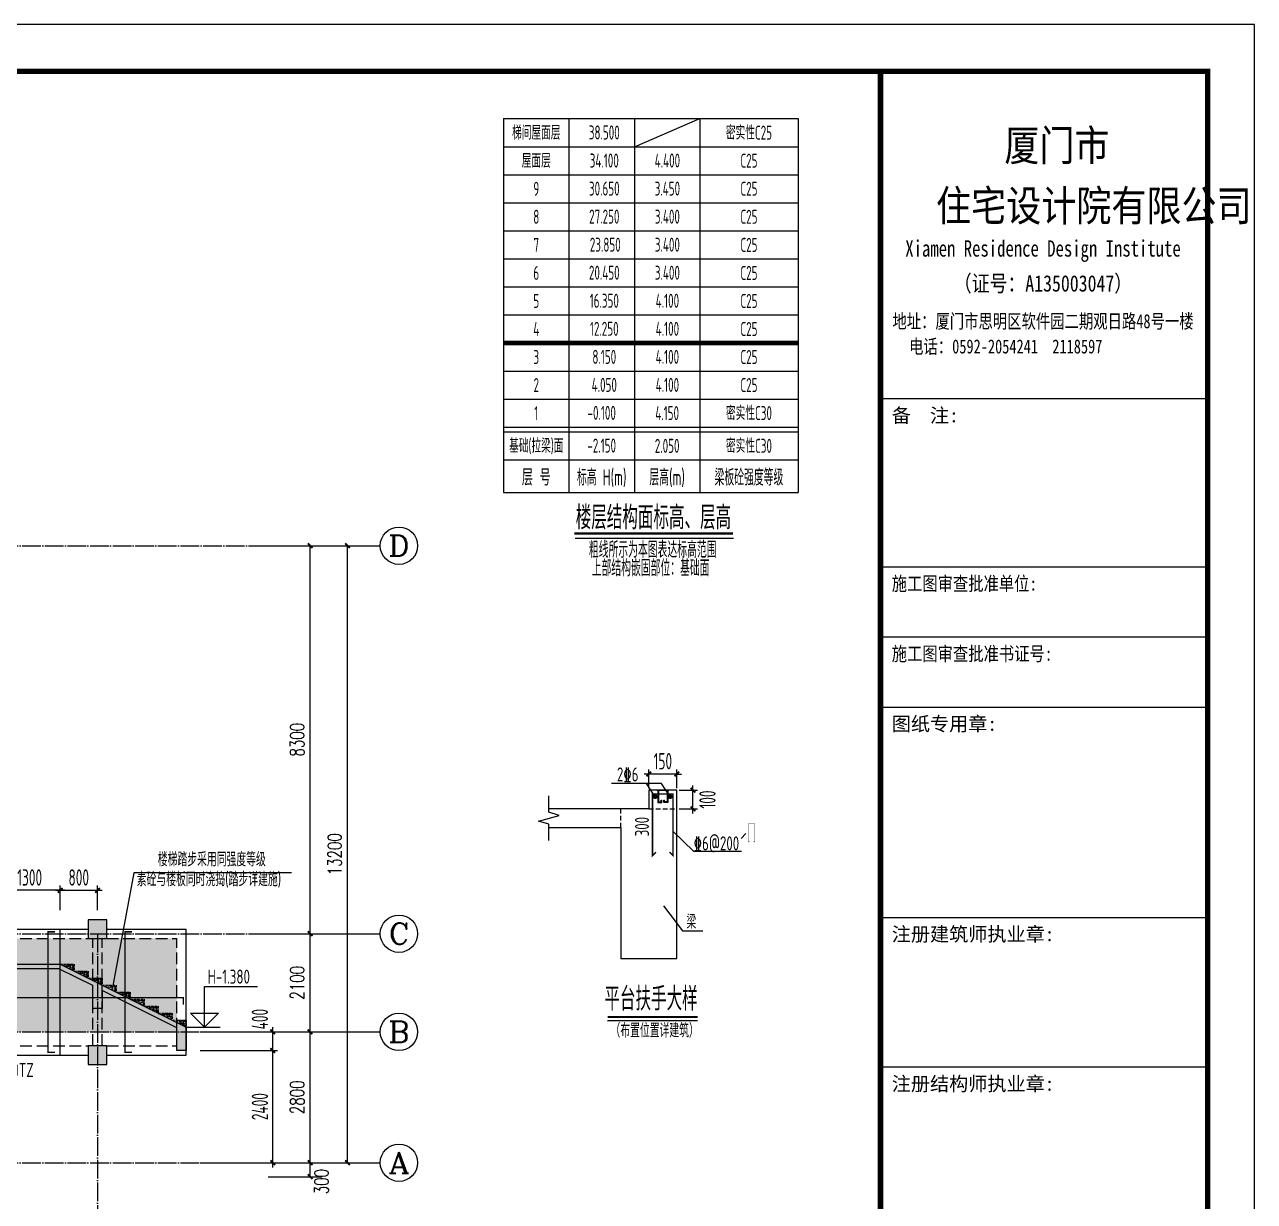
# Model space of a CAD drawing. Extents: x -441005 to 725361, y -182459 to 319313.
# Drawn here: x 202392 to 228700, y -23128 to 2050 of the extents above; entities that cross this region are included whole.
import ezdxf
from ezdxf.enums import TextEntityAlignment as Align

# ---------------------------------------------------------------- set-up
doc = ezdxf.new("R2010")
doc.units = 0
doc.header["$LTSCALE"] = 100
for name, pattern in [('DASHED', [0.75, 0.5, -0.25]), ('DASHEDX2', [1.5, 1, -0.5]), ('DOTE', [2.42, 2, -0.2, 0.02, -0.2]), ('HIDDEN', [7, 5, -2])]:
    doc.linetypes.add(name, pattern=pattern)
doc.layers.get('0').update_dxf_attribs({"linetype": 'CONTINUOUS'})
doc.layers.get('Defpoints').update_dxf_attribs({"linetype": 'CONTINUOUS'})
for name, color, linetype in [('AXIS', 3, 'CONTINUOUS'), ('AXIS_TEXT', 7, 'CONTINUOUS'), ('BEAM', 4, 'DASHED'), ('BEAM_CON', 4, 'CONTINUOUS'), ('B板筋标注', 7, 'CONTINUOUS'), ('B板细部尺寸标注', 9, 'CONTINUOUS'), ('COLU', 7, 'CONTINUOUS'), ('C层高表', 2, 'CONTINUOUS'), ('DIM', 3, 'CONTINUOUS'), ('DOTE', 8, 'DOTE'), ('D大样&索引', 7, 'CONTINUOUS'), ('D断面&错层线&标高（平面图）', 6, 'CONTINUOUS'), ('FSK_FREIN', 2, 'CONTINUOUS'), ('GZ', 2, 'CONTINUOUS'), ('REIN', 1, 'CONTINUOUS'), ('THIN', 7, 'CONTINUOUS'), ('图框', 7, 'CONTINUOUS')]:
    doc.layers.add(name, color=color, linetype=linetype)
doc.styles.add('_TCH_AXIS', font='COMPLEX', dxfattribs={"bigfont": 'GBCBIG'})
doc.styles.add('_TCH_DIM', font='tssdeng.shx', dxfattribs={"width": 0.7, "bigfont": '1.shx'})
doc.styles.add('_TCH_DIM_T3', font='simplex_.ttf', dxfattribs={"width": 0.705882, "bigfont": 'GBCBIG'})
doc.styles.add('COMPLEX', font='COMPLEX')
doc.styles.add('HZ', font='tssdeng.shx', dxfattribs={"width": 0.7, "height": 5, "bigfont": '1.shx'})
doc.styles.add('HZTXT', font='TXT', dxfattribs={"bigfont": 'HZTXT'})
doc.styles.add('TSSD_Dimension', font='tssdeng.shx', dxfattribs={"width": 0.62, "bigfont": '1.shx'})
doc.styles.add('TSSD_Rein', font='Tssdeng.shx', dxfattribs={"width": 0.7, "bigfont": '1.shx'})
doc.styles.add('图框字型一', font='SimSun.ttf')
doc.dimstyles.new('_TCH_ARCH&&100', dxfattribs={"dimtxt": 297.5, "dimasz": 100, "dimexe": 250, "dimexo": 300, "dimgap": 126.25, "dimtad": 1, "dimdec": 0, "dimzin": 0, "dimdsep": 46, "dimtxsty": '_TCH_DIM_T3', "dimblk": 'ARCHTICK', "dimcen": 0.09, "dimclrt": 7, "dimazin": 2, "dimtfac": 1, "dimtdec": 0, "dimtix": 1, "dimtmove": 2, "dimatfit": 3, "dimfxl": 0, "dimtolj": 1, "dimtzin": 0, "dimarcsym": 0})
doc.dimstyles.new('TSSD_100_100', dxfattribs={"dimtxt": 350, "dimasz": 100, "dimexe": 100, "dimexo": 250, "dimgap": 100, "dimtad": 1, "dimdec": 0, "dimzin": 0, "dimdsep": 46, "dimtxsty": 'TSSD_Dimension', "dimblk": 'ARCHTICK', "dimblk1": 'ARCHTICK', "dimblk2": 'ARCHTICK', "dimcen": 0, "dimdle": 100, "dimclrt": 7, "dimadec": 0, "dimazin": 0, "dimtfac": 1, "dimtdec": 0, "dimtix": 1, "dimtmove": 2, "dimatfit": 3, "dimfxl": 0, "dimtolj": 1, "dimtzin": 0, "dimarcsym": 0})
doc.dimstyles.new('TSSD_25_100', dxfattribs={"dimtxt": 350, "dimasz": 100, "dimexe": 100, "dimexo": 50, "dimgap": 100, "dimtad": 1, "dimdec": 0, "dimlfac": 0.25, "dimzin": 0, "dimdsep": 46, "dimtxsty": 'TSSD_Dimension', "dimblk": 'ARCHTICK', "dimcen": 0, "dimdle": 100, "dimclrt": 7, "dimadec": 0, "dimazin": 0, "dimtfac": 1, "dimtdec": 0, "dimtix": 1, "dimtmove": 2, "dimatfit": 3, "dimfxl": 0, "dimtolj": 1, "dimtzin": 0, "dimarcsym": 0})
pattern_1 = [(50, (150000, 75), (91.09233, -7.96954), [9.525, -104.775]), (355, (150000, 75), (-17.62141, 95.52832), [7.62, -83.82]), (100.451, (150007.59, 74.34), (73.47125, 87.55834), [8.095, -89.045]), (46.1842, (150000, 100.4), (135.53952, -21.02116), [14.2875, -157.1625]), (96.6356, (150011.3, 98.65), (118.70212, 123.71278), [12.1425, -133.5675]), (351.184, (150000, 100.4), (118.7023, 123.71256), [11.43, -125.73]), (21, (150012.7, 94.05), (75.80744, -51.13276), [9.525, -104.775]), (326, (150012.7, 94.05), (30.90101, 92.09398), [7.62, -83.82]), (71.4514, (150019.02, 89.79), (106.70825, 40.96143), [8.095, -89.045]), (37.5, (150000, 75), (1.544302, 42.27752), [0, -82.804, 0, -85.09, 0, -84.1375]), (7.5, (150000, 75), (33.40983, 50.090287), [0, -48.514, 0, -80.899, 0, -32.0675]), (327.5, (149971.68, 75), (67.795298, -2.864372), [0, -31.75, 0, -99.06, 0, -131.445]), (317.5, (149958.98, 75), (74.06459, 12.713246), [0, -41.275, 0, -65.786, 0, -93.345])]

# ---------------------------------------------------------------- blocks, each defined once
blk = doc.blocks.new('_AXISO')
blk.add_circle((0, 0), 0.5)
at = {"layer": 'AXIS_TEXT', "style": 'COMPLEX', "width": 1.041667}
blk.add_attdef('A', text='', height=0.56, dxfattribs=at).set_placement((-0.25, -0.28), (0.25, -0.28), align=Align.FIT)
blk = doc.blocks.new('_ArchTick')
at = {"color": 0, "linetype": 'ByBlock', "const_width": 0.4}
blk.add_lwpolyline([(-0.5, -0.5), (0.5, 0.5)], dxfattribs=at)
blk = doc.blocks.new('*D147')
at = {"layer": 'AXIS', "color": 0, "lineweight": -2}
for p, q in [((207600, -9100), (209550, -9100)), ((209300, -22300), (209300, -9100)), ((207600, -22300), (209550, -22300))]:
    blk.add_line(p, q, dxfattribs=at)
at = {"layer": 'Defpoints', "color": 0}
for p in [(207300, -9100), (209300, -9100), (207300, -22300)]:
    blk.add_point(p, dxfattribs=at)
at = {"layer": 'AXIS', "color": 0, "lineweight": -2, "xscale": 100, "yscale": 100, "zscale": 100}
for p, rotation in [((209300, -9100), 90), ((209300, -22300), 270)]:
    blk.add_blockref('_ArchTick', p, dxfattribs=dict(at, rotation=rotation))
at = {"layer": 'AXIS', "color": 7, "insert": (209025, -15700), "char_height": 297.5, "attachment_point": 5, "rotation": 90, "style": '_TCH_DIM_T3'}
blk.add_mtext('\\A1;13200', dxfattribs=at)
blk = doc.blocks.new('*D148')
at = {"layer": 'AXIS', "color": 0, "lineweight": -2}
for p, q in [((207600, -19500), (208750, -19500)), ((208500, -22300), (208500, -19500)), ((207600, -22300), (208750, -22300))]:
    blk.add_line(p, q, dxfattribs=at)
at = {"layer": 'Defpoints', "color": 0}
for p in [(207300, -19500), (208500, -19500), (207300, -22300)]:
    blk.add_point(p, dxfattribs=at)
at = {"layer": 'AXIS', "color": 0, "lineweight": -2, "xscale": 100, "yscale": 100, "zscale": 100}
for p, rotation in [((208500, -19500), 90), ((208500, -22300), 270)]:
    blk.add_blockref('_ArchTick', p, dxfattribs=dict(at, rotation=rotation))
at = {"layer": 'AXIS', "color": 7, "insert": (208225, -20900), "char_height": 297.5, "attachment_point": 5, "rotation": 90, "style": '_TCH_DIM_T3'}
blk.add_mtext('\\A1;2800', dxfattribs=at)
blk = doc.blocks.new('*D149')
at = {"layer": 'AXIS', "color": 0, "lineweight": -2}
for p, q in [((207600, -17400), (208750, -17400)), ((208500, -19500), (208500, -17400)), ((207600, -19500), (208750, -19500))]:
    blk.add_line(p, q, dxfattribs=at)
at = {"layer": 'Defpoints', "color": 0}
for p in [(207300, -17400), (208500, -17400), (207300, -19500)]:
    blk.add_point(p, dxfattribs=at)
at = {"layer": 'AXIS', "color": 0, "lineweight": -2, "xscale": 100, "yscale": 100, "zscale": 100}
for p, rotation in [((208500, -17400), 90), ((208500, -19500), 270)]:
    blk.add_blockref('_ArchTick', p, dxfattribs=dict(at, rotation=rotation))
at = {"layer": 'AXIS', "color": 7, "insert": (208225, -18450), "char_height": 297.5, "attachment_point": 5, "rotation": 90, "style": '_TCH_DIM_T3'}
blk.add_mtext('\\A1;2100', dxfattribs=at)
blk = doc.blocks.new('*D150')
at = {"layer": 'AXIS', "color": 0, "lineweight": -2}
for p, q in [((207600, -9100), (208750, -9100)), ((208500, -17400), (208500, -9100)), ((207600, -17400), (208750, -17400))]:
    blk.add_line(p, q, dxfattribs=at)
at = {"layer": 'Defpoints', "color": 0}
for p in [(207300, -9100), (208500, -9100), (207300, -17400)]:
    blk.add_point(p, dxfattribs=at)
at = {"layer": 'AXIS', "color": 0, "lineweight": -2, "xscale": 100, "yscale": 100, "zscale": 100}
for p, rotation in [((208500, -9100), 90), ((208500, -17400), 270)]:
    blk.add_blockref('_ArchTick', p, dxfattribs=dict(at, rotation=rotation))
at = {"layer": 'AXIS', "color": 7, "insert": (208225, -13250), "char_height": 297.5, "attachment_point": 5, "rotation": 90, "style": '_TCH_DIM_T3'}
blk.add_mtext('\\A1;8300', dxfattribs=at)
blk = doc.blocks.new('*D122')
at = {"layer": 'B板细部尺寸标注', "color": 0, "lineweight": -2}
for p, q in [((207700, -20000), (207700, -19400)), ((206150, -19500), (207800, -19500)), ((206150, -19900), (207800, -19900))]:
    blk.add_line(p, q, dxfattribs=at)
at = {"layer": 'Defpoints', "color": 0}
for p in [(205900, -19500), (207700, -19500), (205900, -19900)]:
    blk.add_point(p, dxfattribs=at)
at = {"layer": 'B板细部尺寸标注', "color": 0, "lineweight": -2, "xscale": 100, "yscale": 100, "zscale": 100}
for p, rotation in [((207700, -19500), 90), ((207700, -19900), 270)]:
    blk.add_blockref('_ArchTick', p, dxfattribs=dict(at, rotation=rotation))
at = {"layer": 'B板细部尺寸标注', "color": 7, "insert": (207425, -19228), "char_height": 350, "attachment_point": 5, "rotation": 90, "style": 'TSSD_Dimension'}
blk.add_mtext('\\A1;400', dxfattribs=at)
blk = doc.blocks.new('*D123')
at = {"layer": 'B板细部尺寸标注', "color": 0, "lineweight": -2}
for p, q in [((206150, -19900), (207800, -19900)), ((207700, -22400), (207700, -19800)), ((206150, -22300), (207800, -22300))]:
    blk.add_line(p, q, dxfattribs=at)
at = {"layer": 'Defpoints', "color": 0}
for p in [(205900, -19900), (207700, -19900), (205900, -22300)]:
    blk.add_point(p, dxfattribs=at)
at = {"layer": 'B板细部尺寸标注', "color": 0, "lineweight": -2, "xscale": 100, "yscale": 100, "zscale": 100}
for p, rotation in [((207700, -19900), 90), ((207700, -22300), 270)]:
    blk.add_blockref('_ArchTick', p, dxfattribs=dict(at, rotation=rotation))
at = {"layer": 'B板细部尺寸标注', "color": 7, "insert": (207425, -21100), "char_height": 350, "attachment_point": 5, "rotation": 90, "style": 'TSSD_Dimension'}
blk.add_mtext('\\A1;2400', dxfattribs=at)
blk = doc.blocks.new('*D461')
at = {"layer": 'B板细部尺寸标注', "color": 0, "lineweight": -2}
for p, q in [((203250, -16472), (201750, -16472)), ((201850, -16895), (201850, -16372)), ((203150, -16895), (203150, -16372))]:
    blk.add_line(p, q, dxfattribs=at)
at = {"layer": 'Defpoints', "color": 0}
for p in [(201850, -16472), (201850, -17145), (203150, -17145)]:
    blk.add_point(p, dxfattribs=at)
at = {"layer": 'B板细部尺寸标注', "color": 0, "lineweight": -2, "xscale": 100, "yscale": 100, "zscale": 100, "rotation": 180}
blk.add_blockref('_ArchTick', (201850, -16472), dxfattribs=at)
at = {"layer": 'B板细部尺寸标注', "color": 0, "lineweight": -2, "xscale": 100, "yscale": 100, "zscale": 100}
blk.add_blockref('_ArchTick', (203150, -16472), dxfattribs=at)
at = {"layer": 'B板细部尺寸标注', "color": 7, "insert": (202500, -16197), "char_height": 350, "attachment_point": 5, "style": 'TSSD_Dimension'}
blk.add_mtext('\\A1;1300', dxfattribs=at)
blk = doc.blocks.new('*D462')
at = {"layer": 'B板细部尺寸标注', "color": 0, "lineweight": -2}
for p, q in [((203050, -16472), (204050, -16472)), ((203150, -16895), (203150, -16372)), ((203950, -16895), (203950, -16372))]:
    blk.add_line(p, q, dxfattribs=at)
at = {"layer": 'Defpoints', "color": 0}
for p in [(203950, -16472), (203150, -17145), (203950, -17145)]:
    blk.add_point(p, dxfattribs=at)
at = {"layer": 'B板细部尺寸标注', "color": 0, "lineweight": -2, "xscale": 100, "yscale": 100, "zscale": 100, "rotation": 180}
blk.add_blockref('_ArchTick', (203150, -16472), dxfattribs=at)
at = {"layer": 'B板细部尺寸标注', "color": 0, "lineweight": -2, "xscale": 100, "yscale": 100, "zscale": 100}
blk.add_blockref('_ArchTick', (203950, -16472), dxfattribs=at)
at = {"layer": 'B板细部尺寸标注', "color": 7, "insert": (203550, -16197), "char_height": 350, "attachment_point": 5, "style": 'TSSD_Dimension'}
blk.add_mtext('\\A1;800', dxfattribs=at)
blk = doc.blocks.new('梁板层高表')
at = {"layer": 'C层高表', "color": 7}
for p, q in [((0, 8000), (0, 0)), ((0, 8000), (6300, 8000)), ((1400, 8000), (1400, 0)), ((2800, 8000), (2800, 0)), ((2800, 7400), (4200, 8000)), ((4200, 8000), (4200, 0)), ((6300, 8000), (6300, 0)), ((6300, 8000), (6300, 0)), ((0, 7400), (6300, 7400)), ((0, 7400), (6300, 7400)), ((0, 6800), (6300, 6800)), ((0, 6200), (6300, 6200)), ((0, 5600), (6300, 5600)), ((0, 5000), (6300, 5000)), ((0, 4400), (6300, 4400)), ((0, 3800), (6300, 3800)), ((0, 3200), (6300, 3200)), ((0, 2600), (6300, 2600)), ((0, 2000), (6300, 2000)), ((0, 1400), (6300, 1400)), ((0, 1300), (6300, 1300)), ((0, 700), (6300, 700)), ((0, 0), (6300, 0)), ((1532, -976), (4920, -976))]:
    blk.add_line(p, q, dxfattribs=at)
at = {"layer": 'C层高表', "color": 7, "const_width": 50}
blk.add_lwpolyline([(1517, -878), (4905, -878)], dxfattribs=at)
at = {"layer": 'C层高表', "color": 7, "style": 'HZ'}
for s, height, width, p in [('梯间屋面层', 300, 0.6, (700, 7550)), ('屋面层', 300, 0.6, (700, 6950)), ('9', 300, 0.6, (700, 6350)), ('8', 300, 0.6, (700, 5750)), ('7', 300, 0.6, (700, 5150)), ('6', 300, 0.6, (700, 4550)), ('5', 300, 0.6, (700, 3950)), ('4', 300, 0.6, (700, 3350)), ('3', 300, 0.6, (700, 2750)), ('2', 300, 0.6, (700, 2150)), ('1', 300, 0.6, (700, 1550)), ('基础(拉梁)面', 300, 0.6, (700, 850)), ('标高 H(m)', 350, 0.6, (2100, 150)), ('层高(m)', 350, 0.6, (3500, 150)), ('梁板砼强度等级', 350, 0.6, (5250, 150)), ('层 号', 350, 0.7, (700, 150)), ('楼层结构面标高、层高', 500, 0.7, (3206, -785)), ('粗线所示为本图表达标高范围', 350, 0.6, (3191, -1397)), ('上部结构嵌固部位：基础面', 350, 0.6, (3146, -1790))]:
    blk.add_text(s, height=height, dxfattribs=dict(at, width=width)).set_placement(p, align=Align.CENTER)
at = {"layer": 'C层高表', "color": 2, "style": 'HZ', "width": 0.6}
for s, p in [('38.500', (2155, 7554)), ('34.100', (2155, 6954)), ('4.400', (3505, 6954)), ('30.650', (2155, 6354)), ('3.450', (3505, 6354)), ('27.250', (2155, 5754)), ('3.400', (3505, 5754)), ('23.850', (2176, 5154)), ('3.400', (3505, 5154)), ('20.450', (2155, 4554)), ('3.400', (3505, 4554)), ('4.100', (3505, 3954)), ('4.100', (3505, 3354)), ('4.100', (3505, 2754)), ('4.100', (3505, 2154)), ('2.050', (3500, 850))]:
    blk.add_text(s, height=300, dxfattribs=at).set_placement(p, align=Align.CENTER)
at = {"layer": 'C层高表', "color": 6, "style": 'HZ', "width": 0.6}
for s, p in [('密实性C25', (5250, 7550)), ('密实性C30', (5250, 1550)), ('密实性C30', (5250, 850))]:
    blk.add_text(s, height=300, dxfattribs=at).set_placement(p, align=Align.CENTER)
at = {"layer": 'C层高表', "color": 4, "style": 'HZ', "width": 0.6}
for p in [(5250, 6950), (5250, 6350), (5250, 5750), (5250, 5150), (5250, 4550), (5250, 3950), (5250, 3350), (5250, 2750), (5250, 2150)]:
    blk.add_text('C25', height=300, dxfattribs=at).set_placement(p, align=Align.CENTER)
at = {"layer": 'C层高表', "style": 'HZ', "width": 0.6}
for s, p in [('16.350', (2155, 3954)), ('12.250', (2155, 3354)), ('8.150', (2155, 2754)), ('4.050', (2155, 2154)), ('-0.100', (2100, 1556)), ('4.150', (3500, 1550)), ('-2.150', (2100, 856))]:
    blk.add_text(s, height=300, dxfattribs=at).set_placement(p, align=Align.CENTER)
blk = doc.blocks.new('A2+1_2')
at = {"layer": '图框'}
for p, q in [((81100, 34000), (88100, 34000)), ((81100, 30400), (88100, 30400)), ((81100, 28900), (88100, 28900)), ((81100, 27400), (88100, 27400)), ((81100, 22900), (88100, 22900)), ((81100, 19700), (88100, 19700))]:
    blk.add_line(p, q, dxfattribs=at)
blk.add_lwpolyline([(0, 0), (89100, 0), (89100, 42000), (0, 42000)], close=True, dxfattribs=at)
at = {"layer": '图框', "const_width": 120}
blk.add_lwpolyline([(2500, 1000), (88100, 1000), (88100, 41000), (2500, 41000)], close=True, dxfattribs=at)
blk.add_lwpolyline([(81100, 41000), (81100, 1000)], dxfattribs=at)
at = {"layer": '图框'}
for s, height, style, p in [('厦门市', 750, 'HZTXT', (83750, 39013)), ('住宅设计院有限公司', 750, 'HZTXT', (82290, 37723)), ('备  注:', 300, '图框字型一', (81342, 33490)), ('图纸专用章:', 300, '图框字型一', (81342, 26890)), ('注册建筑师执业章:', 300, '图框字型一', (81342, 22390)), ('注册结构师执业章:', 300, '图框字型一', (81342, 19190))]:
    blk.add_text(s, height=height, dxfattribs=dict(at, style=style)).set_placement(p)
at = {"layer": '图框', "style": '图框字型一'}
for s, height, width, p in [('Xiamen Residence Design Institute', 350, 0.75, (84578, 37036)), ('（证号：A135003047）', 350, 0.8, (84578, 36288)), ('地址：厦门市思明区软件园二期观日路48号一楼', 300, 0.75, (84578, 35504)), ('电话：0592-2054241  2118597', 300, 0.75, (83781, 34964))]:
    blk.add_text(s, height=height, dxfattribs=dict(at, width=width)).set_placement(p, align=Align.CENTER)
at = {"layer": '图框', "style": '图框字型一', "width": 0.8}
for s, p in [('施工图审查批准单位:', (81342, 29890)), ('施工图审查批准书证号:', (81342, 28390))]:
    blk.add_text(s, height=300, dxfattribs=at).set_placement(p)
blk = doc.blocks.new('*D1766')
at = {"layer": 'Defpoints', "color": 0}
for p in [(1639, 4855), (1984, 4855), (1639, 4455)]:
    blk.add_point(p, dxfattribs=at)
at = {"layer": 'DIM', "color": 0, "lineweight": -2}
for p, q in [((1689, 4855), (2084, 4855)), ((1984, 4355), (1984, 4955)), ((1689, 4455), (2084, 4455))]:
    blk.add_line(p, q, dxfattribs=at)
at = {"layer": 'DIM', "color": 0, "lineweight": -2, "xscale": 100, "yscale": 100, "zscale": 100}
for p, rotation in [((1984, 4855), 90), ((1984, 4455), 270)]:
    blk.add_blockref('_ArchTick', p, dxfattribs=dict(at, rotation=rotation))
at = {"layer": 'DIM', "color": 7, "insert": (2294, 4655), "char_height": 350, "attachment_point": 5, "rotation": 90, "style": 'TSSD_Dimension'}
blk.add_mtext('\\A1;100', dxfattribs=at)
blk = doc.blocks.new('*D1767')
at = {"layer": 'Defpoints', "color": 0}
for p in [(1039, 5200), (1039, 4848), (1639, 4848)]:
    blk.add_point(p, dxfattribs=at)
at = {"layer": 'DIM', "color": 0, "lineweight": -2}
for p, q in [((1039, 4898), (1039, 5300)), ((1639, 4898), (1639, 5300)), ((1039, 5200), (939, 5200)), ((1639, 5200), (1039, 5200)), ((1639, 5200), (1739, 5200))]:
    blk.add_line(p, q, dxfattribs=at)
at = {"layer": 'DIM', "color": 0, "lineweight": -2, "xscale": 100, "yscale": 100, "zscale": 100}
blk.add_blockref('_ArchTick', (1039, 5200), dxfattribs=at)
at = {"layer": 'DIM', "color": 0, "lineweight": -2, "xscale": 100, "yscale": 100, "zscale": 100, "rotation": 180}
blk.add_blockref('_ArchTick', (1639, 5200), dxfattribs=at)
at = {"layer": 'DIM', "color": 7, "insert": (1339, 5475), "char_height": 350, "attachment_point": 5, "style": 'TSSD_Dimension'}
blk.add_mtext('\\A1;150', dxfattribs=at)
blk = doc.blocks.new('A$C44BA3BDF')
at = {"layer": 'D大样&索引', "color": 6}
for p, q in [((-105, 0), (-105, -263)), ((-90, 0), (-90, -248)), ((-90, -248), (-35, -248)), ((-35, -248), (-35, -211)), ((-35, -211), (-20, -211)), ((-20, -263), (-20, -211)), ((20, -263), (20, -211)), ((20, -211), (35, -211)), ((35, -248), (35, -211)), ((90, -248), (35, -248)), ((90, 0), (90, -248)), ((105, 0), (105, -263)), ((-105, -263), (-20, -263)), ((105, -263), (20, -263))]:
    blk.add_line(p, q, dxfattribs=at)
at = {"layer": 'D大样&索引', "color": 6, "const_width": 30}
for points in [[(-131, 0), (-131, 0), (131, 0), (131, 0)], [(75, 0), (-125, 0)]]:
    blk.add_lwpolyline(points, dxfattribs=at)
blk = doc.blocks.new('*D1909')
at = {"layer": 'AXIS', "color": 0, "lineweight": -2}
for p, q in [((207600, -22300), (208750, -22300)), ((208500, -22600), (208500, -22300)), ((207600, -22600), (208750, -22600))]:
    blk.add_line(p, q, dxfattribs=at)
at = {"layer": 'Defpoints', "color": 0}
for p in [(207300, -22300), (208500, -22300), (207300, -22600)]:
    blk.add_point(p, dxfattribs=at)
at = {"layer": 'AXIS', "color": 0, "lineweight": -2, "xscale": 100, "yscale": 100, "zscale": 100}
for p, rotation in [((208500, -22300), 90), ((208500, -22600), 270)]:
    blk.add_blockref('_ArchTick', p, dxfattribs=dict(at, rotation=rotation))
at = {"layer": 'AXIS', "color": 7, "insert": (208742, -22705), "char_height": 297.5, "attachment_point": 5, "rotation": 90, "style": '_TCH_DIM_T3'}
blk.add_mtext('\\A1;300', dxfattribs=at)
blk = doc.blocks.new('A$C49E73957')
at = {"layer": 'D大样&索引'}
for p, q in [((1311.6, 4997.2), (240.1, 4997.2)), ((1179, 4714.9), (992.2, 4997.2)), ((1039.1, 4854.5), (1039.1, 4854.5)), ((1039.1, 4854.5), (1039.1, 4454.5)), ((1639.1, 4854.5), (1039.1, 4854.5)), ((1498.4, 4714.9), (1311.6, 4997.2)), ((1639.1, 1254.5), (1639.1, 4854.5)), ((1039.1, 4454.5), (-1097.2, 4454.5)), ((-1097.2, 4054.5), (439.1, 4054.5)), ((439.1, 4054.5), (439.1, 1254.5)), ((1996.8, 3551.2), (1559.1, 3969.4)), ((3013.4, 3824), (3113.9, 3924.6)), ((1996.8, 3551.2), (3023.4, 3551.2)), ((1356.1, 2378.5), (1761.6, 1846)), ((1761.6, 1846), (2192.9, 1846)), ((439.1, 1254.5), (1639.1, 1254.5))]:
    blk.add_line(p, q, dxfattribs=at)
at = {"layer": 'D大样&索引', "linetype": 'DASHEDX2'}
for p, q in [((439.1, 4054.5), (439.1, 4454.5)), ((1039.1, 4454.5), (1039.1, 4454.5)), ((1039.1, 4454.5), (1039.1, 4454.5)), ((1039.1, 4454.5), (1639.1, 4454.5))]:
    blk.add_line(p, q, dxfattribs=at)
at = {"layer": 'D大样&索引', "const_width": 40}
blk.add_lwpolyline([(157.1, 0), (2082.3, 0)], dxfattribs=at)
at = {"layer": 'D大样&索引'}
blk.add_lwpolyline([(157.1, -70.1), (2082.3, -70.1)], dxfattribs=at)
at = {"layer": 'REIN'}
for points, const_width in [([(1194.8, 3530.2), (1119.1, 3454.5), (1119.1, 4774.5), (1559.1, 4774.5), (1559.1, 3454.5), (1483.5, 3530.2)], 30), ([(3192.9, 3768.9), (3170.2, 3746.2), (3170.2, 4142.2), (3302.2, 4142.2), (3302.2, 3746.2), (3279.5, 3768.9)], 9)]:
    blk.add_lwpolyline(points, dxfattribs=dict(at, const_width=const_width))
at = {"layer": 'REIN', "const_width": 50}
for points in [[(1154, 4714.9, 1), (1204, 4714.9, 1)], [(1473.4, 4714.9, 1), (1523.4, 4714.9, 1)]]:
    blk.add_lwpolyline(points, format="xyb", close=True, dxfattribs=at)
at = {"layer": 'THIN'}
blk.add_lwpolyline([(-1097.2, 3774.5), (-1097.2, 4124.5), (-1317.2, 4194.5), (-877.2, 4314.5), (-1097.2, 4384.5), (-1097.2, 4734.5)], dxfattribs=at)
at = {"layer": 'D大样&索引'}
blk.add_blockref('A$C44BA3BDF', (1339.1, 4854.5), dxfattribs=at)
at = {"layer": 'D大样&索引', "style": 'TSSD_Rein', "width": 0.7}
for s, height, p in [('2%%1326', 300, (356.8, 5041.2)), ('%%1326@200', 300, (1998.8, 3566.8)), ('梁', 300, (1846.6, 1888.2)), ('平台扶手大样', 500, (89.4, 139.8)), ('（布置位置详建筑）', 300, (219.2, -437.2))]:
    blk.add_text(s, height=height, dxfattribs=at).set_placement(p)
blk.add_text('300', height=300, rotation=90, dxfattribs=at).set_placement((1043.5, 3867.4))
at = {"layer": 'DIM'}
dim = blk.add_linear_dim(base=(1039.1, 5200.3), p1=(1639.1, 4847.6), p2=(1039.1, 4847.6), dimstyle='TSSD_25_100', dxfattribs=at)
dim.commit()
dim.dimension.update_dxf_attribs({"geometry": '*D1767', "text_midpoint": (1339.1, 5475.3)})
dim = blk.add_linear_dim(base=(1983.8, 4854.5), p1=(1639.1, 4454.5), p2=(1639.1, 4854.5), angle=90, dimstyle='TSSD_25_100', dxfattribs=at)
dim.commit()
dim.dimension.update_dxf_attribs({"geometry": '*D1766', "text_midpoint": (2294.2, 4654.5), "dimtype": 128})

msp = doc.modelspace()

# ---------------------------------------------------------------- hatches: boundary and pattern name
at = {"layer": 'B板筋标注'}
h = msp.add_hatch(dxfattribs=at)
h.set_pattern_fill('CROSS', color=6, scale=50, style=0)
h.set_pattern_definition([(0, (150000, 94000), (317.5, 317.5), [158.75, -476.25]), (90, (150079.38, 93920.62), (-317.5, 317.5), [158.75, -476.25])])
h.paths.add_polyline_path([(150300, -19300), (190650, -19300), (190650, -19500), (205650, -19500), (205650, -17500), (197750, -17500), (197750, -17200), (190950, -17200), (190950, -17500), (150300, -17500)])
at = {"layer": 'COLU'}
for points in [[(203750, -17500), (204150, -17500), (204150, -17100), (203750, -17100)], [(203750, -20200), (204150, -20200), (204150, -19800), (203750, -19800)]]:
    msp.add_hatch(color=251, dxfattribs=at).paths.add_polyline_path(points)
at = {"layer": 'D断面&错层线&标高（平面图）'}
msp.add_hatch(color=252, dxfattribs=at).paths.add_polyline_path([(203150, -18050), (201950, -18050), (200850, -18050), (200850, -18074), (200894, -18088), (200806, -18112), (200850, -18126), (200850, -18150), (201750, -18150), (201750, -18850), (201950, -18850), (201950, -18150), (203126.3, -18150), (203850, -18511.8), (203850, -19000), (204050, -19000), (204050, -18611.8), (205650, -19411.8), (205650, -19900), (205850, -19900), (205850, -19400)])
h = msp.add_hatch(dxfattribs=at)
h.set_pattern_fill('AR-CONC', color=256, scale=0.5, style=0)
h.set_pattern_definition([(50, (147459.11, -408.98), (91.09233, -7.96954), [9.525, -104.775]), (355, (147459.11, -408.98), (-17.62141, 95.52832), [7.62, -83.82]), (100.451, (147466.7, -409.65), (73.47125, 87.55834), [8.095, -89.045]), (46.1842, (147459.11, -383.58), (135.53952, -21.02116), [14.2875, -157.1625]), (96.6356, (147470.4, -385.34), (118.70212, 123.71278), [12.1425, -133.5675]), (351.184, (147459.1, -383.58), (118.7023, 123.71256), [11.43, -125.73]), (21, (147471.81, -389.93), (75.80744, -51.13276), [9.525, -104.775]), (326, (147471.81, -389.93), (30.90101, 92.09398), [7.62, -83.82]), (71.4514, (147478.12, -394.195), (106.70825, 40.96143), [8.095, -89.045]), (37.5, (147459.106, -408.984), (1.544302, 42.27752), [0, -82.804, 0, -85.09, 0, -84.1375]), (7.5, (147459.106, -408.984), (33.40983, 50.090287), [0, -48.514, 0, -80.899, 0, -32.0675]), (327.5, (147430.785, -408.984), (67.795298, -2.864372), [0, -31.75, 0, -99.06, 0, -131.445]), (317.5, (147418.085, -408.984), (74.06459, 12.713246), [0, -41.275, 0, -65.786, 0, -93.345])])
h.paths.add_polyline_path([(203450, -18050), (203150, -18050), (203450, -18200)])
h = msp.add_hatch(dxfattribs=at)
h.set_pattern_fill('AR-CONC', color=256, scale=0.5, style=0)
h.set_pattern_definition([(50, (147759.11, -558.98), (91.09233, -7.96954), [9.525, -104.775]), (355, (147759.11, -558.98), (-17.62141, 95.52832), [7.62, -83.82]), (100.451, (147766.7, -559.64), (73.47125, 87.55834), [8.095, -89.045]), (46.1842, (147759.11, -533.58), (135.53952, -21.02116), [14.2875, -157.1625]), (96.6356, (147770.4, -535.33), (118.70212, 123.71278), [12.1425, -133.5675]), (351.184, (147759.11, -533.58), (118.7023, 123.71256), [11.43, -125.73]), (21, (147771.81, -539.93), (75.80744, -51.13276), [9.525, -104.775]), (326, (147771.81, -539.93), (30.90101, 92.09398), [7.62, -83.82]), (71.4514, (147778.13, -544.19), (106.70825, 40.96143), [8.095, -89.045]), (37.5, (147759.11, -558.98), (1.544302, 42.27752), [0, -82.804, 0, -85.09, 0, -84.1375]), (7.5, (147759.11, -558.98), (33.40983, 50.090287), [0, -48.514, 0, -80.899, 0, -32.0675]), (327.5, (147730.788, -558.98), (67.795298, -2.864372), [0, -31.75, 0, -99.06, 0, -131.445]), (317.5, (147718.09, -558.98), (74.06459, 12.713246), [0, -41.275, 0, -65.786, 0, -93.345])])
h.paths.add_polyline_path([(203750, -18200), (203450, -18200), (203750, -18350)])
h = msp.add_hatch(dxfattribs=at)
h.set_pattern_fill('AR-CONC', color=256, scale=0.5, style=0)
h.set_pattern_definition([(50, (148059.11, -708.98), (91.09233, -7.96954), [9.525, -104.775]), (355, (148059.11, -708.98), (-17.62141, 95.52832), [7.62, -83.82]), (100.451, (148066.7, -709.64), (73.47125, 87.55834), [8.095, -89.045]), (46.1842, (148059.11, -683.58), (135.53952, -21.02116), [14.2875, -157.1625]), (96.6356, (148070.4, -685.33), (118.70212, 123.71278), [12.1425, -133.5675]), (351.184, (148059.11, -683.58), (118.7023, 123.71256), [11.43, -125.73]), (21, (148071.81, -689.93), (75.80744, -51.13276), [9.525, -104.775]), (326, (148071.81, -689.93), (30.90101, 92.09398), [7.62, -83.82]), (71.4514, (148078.13, -694.19), (106.70825, 40.96143), [8.095, -89.045]), (37.5, (148059.11, -708.98), (1.544302, 42.27752), [0, -82.804, 0, -85.09, 0, -84.1375]), (7.5, (148059.11, -708.98), (33.40983, 50.090287), [0, -48.514, 0, -80.899, 0, -32.0675]), (327.5, (148030.788, -708.98), (67.795298, -2.864372), [0, -31.75, 0, -99.06, 0, -131.445]), (317.5, (148018.09, -708.98), (74.06459, 12.713246), [0, -41.275, 0, -65.786, 0, -93.345])])
h.paths.add_polyline_path([(204050, -18350), (203750, -18350), (204050, -18500)])
h = msp.add_hatch(dxfattribs=at)
h.set_pattern_fill('AR-CONC', color=256, scale=0.5, style=0)
h.set_pattern_definition([(50, (148359.11, -858.98), (91.09233, -7.96954), [9.525, -104.775]), (355, (148359.11, -858.98), (-17.62141, 95.52832), [7.62, -83.82]), (100.451, (148366.7, -859.64), (73.47125, 87.55834), [8.095, -89.045]), (46.1842, (148359.11, -833.58), (135.53952, -21.02116), [14.2875, -157.1625]), (96.6356, (148370.4, -835.33), (118.70212, 123.71278), [12.1425, -133.5675]), (351.184, (148359.11, -833.58), (118.7023, 123.71256), [11.43, -125.73]), (21, (148371.81, -839.93), (75.80744, -51.13276), [9.525, -104.775]), (326, (148371.81, -839.93), (30.90101, 92.09398), [7.62, -83.82]), (71.4514, (148378.13, -844.19), (106.70825, 40.96143), [8.095, -89.045]), (37.5, (148359.11, -858.98), (1.544302, 42.27752), [0, -82.804, 0, -85.09, 0, -84.1375]), (7.5, (148359.11, -858.98), (33.40983, 50.090287), [0, -48.514, 0, -80.899, 0, -32.0675]), (327.5, (148330.788, -858.98), (67.795298, -2.864372), [0, -31.75, 0, -99.06, 0, -131.445]), (317.5, (148318.09, -858.98), (74.06459, 12.713246), [0, -41.275, 0, -65.786, 0, -93.345])])
h.paths.add_polyline_path([(204350, -18500), (204050, -18500), (204350, -18650)])
h = msp.add_hatch(dxfattribs=at)
h.set_pattern_fill('AR-CONC', color=256, scale=0.5, style=0)
h.set_pattern_definition([(50, (148659.156, -1008.98), (91.09233, -7.96954), [9.525, -104.775]), (355, (148659.16, -1008.98), (-17.62141, 95.52832), [7.62, -83.82]), (100.451, (148666.75, -1009.64), (73.47125, 87.55834), [8.095, -89.045]), (46.1842, (148659.16, -983.58), (135.53952, -21.02116), [14.2875, -157.1625]), (96.6356, (148670.45, -985.33), (118.70212, 123.71278), [12.1425, -133.5675]), (351.184, (148659.16, -983.58), (118.7023, 123.71256), [11.43, -125.73]), (21, (148671.856, -989.93), (75.80744, -51.13276), [9.525, -104.775]), (326, (148671.86, -989.93), (30.90101, 92.09398), [7.62, -83.82]), (71.4514, (148678.17, -994.19), (106.70825, 40.96143), [8.095, -89.045]), (37.5, (148659.156, -1008.98), (1.544302, 42.27752), [0, -82.804, 0, -85.09, 0, -84.1375]), (7.5, (148659.156, -1008.98), (33.40983, 50.090287), [0, -48.514, 0, -80.899, 0, -32.0675]), (327.5, (148630.835, -1008.98), (67.795298, -2.864372), [0, -31.75, 0, -99.06, 0, -131.445]), (317.5, (148618.135, -1008.98), (74.06459, 12.713246), [0, -41.275, 0, -65.786, 0, -93.345])])
h.paths.add_polyline_path([(204650, -18650), (204350, -18650), (204650, -18800)])
h = msp.add_hatch(dxfattribs=at)
h.set_pattern_fill('AR-CONC', color=256, scale=0.5, style=0)
h.set_pattern_definition(pattern_1)
h.paths.add_polyline_path([(204950, -18800), (204650, -18800), (204950, -18950)])
h = msp.add_hatch(dxfattribs=at)
h.set_pattern_fill('AR-CONC', color=256, scale=0.5, style=0)
h.set_pattern_definition(pattern_1)
h.paths.add_polyline_path([(205250, -18950), (204950, -18950), (205250, -19100)])
h = msp.add_hatch(dxfattribs=at)
h.set_pattern_fill('AR-CONC', color=256, scale=0.5, style=0)
h.set_pattern_definition(pattern_1)
h.paths.add_polyline_path([(205550, -19100), (205250, -19100), (205550, -19250)])
h = msp.add_hatch(dxfattribs=at)
h.set_pattern_fill('AR-CONC', color=256, scale=0.5, style=0)
h.set_pattern_definition(pattern_1)
h.paths.add_polyline_path([(205850, -19250), (205550, -19250), (205850, -19400)])

# ---------------------------------------------------------------- linework, layer by layer
at = {"layer": 'AXIS'}
for p, q in [((207300, -9100), (210000, -9100)), ((207300, -17400), (210000, -17400)), ((207300, -19500), (210000, -19500)), ((207300, -22300), (210000, -22300))]:
    msp.add_line(p, q, dxfattribs=at)
at = {"layer": 'BEAM', "linetype": 'HIDDEN', "ltscale": 0.5}
for p, q in [((201950, -17500), (203750, -17500)), ((203850, -19800), (203850, -17500)), ((204050, -19800), (204050, -17500)), ((204150, -17500), (205650, -17500)), ((205650, -19800), (205650, -17500)), ((201950, -19800), (203750, -19800)), ((204150, -19800), (205650, -19800))]:
    msp.add_line(p, q, dxfattribs=at)
at = {"layer": 'BEAM_CON'}
for p, q in [((201950, -17300), (203750, -17300)), ((204150, -17300), (205850, -17300)), ((205850, -20000), (205850, -17300)), ((201950, -20000), (203750, -20000)), ((204150, -20000), (205850, -20000))]:
    msp.add_line(p, q, dxfattribs=at)
at = {"layer": 'B板筋标注'}
for p, q in [((204725, -16100), (204275, -18550)), ((208100, -16100), (204725, -16100))]:
    msp.add_line(p, q, dxfattribs=at)
at = {"layer": 'COLU'}
for points in [[(203750, -17500), (204150, -17500), (204150, -17100), (203750, -17100)], [(203750, -20200), (204150, -20200), (204150, -19800), (203750, -19800)]]:
    msp.add_lwpolyline(points, close=True, dxfattribs=at)
at = {"layer": 'C层高表', "color": 6, "const_width": 100}
msp.add_lwpolyline([(212637.5, -4762.5), (218937.5, -4762.5)], dxfattribs=at)
at = {"layer": 'DOTE', "ltscale": 2}
for p, q in [((149100, -9100), (207300, -9100)), ((149100, -17400), (207300, -17400)), ((203950, -17400), (203950, -23600)), ((149100, -19500), (207300, -19500)), ((149100, -22300), (207300, -22300))]:
    msp.add_line(p, q, dxfattribs=at)
at = {"layer": 'D断面&错层线&标高（平面图）'}
for p, q in [((203150, -20000), (203150, -17300)), ((205849.9, -19400), (206575, -19400))]:
    msp.add_line(p, q, dxfattribs=at)
at = {"layer": 'D断面&错层线&标高（平面图）', "color": 6}
for p, q in [((206237.5, -18526.8), (207371.7, -18526.8)), ((206237.5, -19400), (206237.5, -18526.8))]:
    msp.add_line(p, q, dxfattribs=at)
at = {"layer": 'D断面&错层线&标高（平面图）'}
msp.add_lwpolyline([(200850, -18050), (201950, -18050), (203150, -18050), (205850, -19400), (205850, -19900), (205650, -19900), (205650, -19411.8), (204050, -18611.8), (204050, -19000), (203850, -19000), (203850, -18511.8), (203126.3, -18150), (201950, -18150)], dxfattribs=at)
at = {"layer": 'D断面&错层线&标高（平面图）', "linetype": 'DASHED'}
msp.add_lwpolyline([(203150, -18050), (203450, -18050), (203450, -18200), (203750, -18200), (203750, -18350), (204050, -18350), (204050, -18500), (204350, -18500), (204350, -18650), (204650, -18650), (204650, -18800), (204950, -18800), (204950, -18950), (205250, -18950), (205250, -19100), (205550, -19100), (205550, -19250), (205850, -19250), (205850, -19400)], dxfattribs=at)
at = {"layer": 'D断面&错层线&标高（平面图）', "color": 6}
msp.add_lwpolyline([(205937.5, -19100), (206537.5, -19100), (206237.5, -19400)], close=True, dxfattribs=at)
at = {"layer": 'FSK_FREIN', "const_width": 30}
for points in [[(203039.7, -19940), (202889.7, -19940), (202889.7, -17360), (203039.7, -17360)], [(204689.7, -19940), (204539.7, -19940), (204539.7, -17360), (204689.7, -17360)], [(201150, -18919.7), (201150, -18769.7), (205790, -18769.7), (205790, -18919.7)]]:
    msp.add_lwpolyline(points, dxfattribs=at)

# ---------------------------------------------------------------- block references
msp.add_blockref('A2+1_2', (139600, -39950))
at = {"layer": 'AXIS'}
ref = msp.add_blockref('_AXISO', (210400, -9100), dxfattribs=dict(at, xscale=800, yscale=800, zscale=800))
ref.add_attrib('A', 'D', dxfattribs={"layer": 'AXIS_TEXT', "height": 452.5, "style": '_TCH_AXIS', "width": 1.235294}).set_placement((210173.7, -9326.3), (210626.3, -9326.3), align=Align.FIT)
ref = msp.add_blockref('_AXISO', (210400, -17400), dxfattribs=dict(at, xscale=800, yscale=800, zscale=800))
ref.add_attrib('A', 'C', dxfattribs={"layer": 'AXIS_TEXT', "height": 452.5, "style": '_TCH_AXIS', "width": 1.4}).set_placement((210173.7, -17626.3), (210626.3, -17626.3), align=Align.FIT)
ref = msp.add_blockref('_AXISO', (210400, -19500), dxfattribs=dict(at, xscale=800, yscale=800, zscale=800))
ref.add_attrib('A', 'B', dxfattribs={"layer": 'AXIS_TEXT', "height": 452.5, "style": '_TCH_AXIS', "width": 1.235294}).set_placement((210173.7, -19726.3), (210626.3, -19726.3), align=Align.FIT)
ref = msp.add_blockref('_AXISO', (210400, -22300), dxfattribs=dict(at, xscale=800, yscale=800, zscale=800))
ref.add_attrib('A', 'A', dxfattribs={"layer": 'AXIS_TEXT', "height": 452.5, "style": '_TCH_AXIS', "width": 1.166667}).set_placement((210173.7, -22526.3), (210626.3, -22526.3), align=Align.FIT)
at = {"layer": 'C层高表'}
msp.add_blockref('梁板层高表', (212637.5, -7962.5), dxfattribs=at)
at = {"layer": 'D大样&索引'}
msp.add_blockref('A$C49E73957', (214705.4, -19184.1), dxfattribs=at)

# ---------------------------------------------------------------- texts
at = {"layer": 'B板筋标注', "style": 'TSSD_Rein', "width": 0.7}
for s, p in [('楼梯踏步采用同强度等级', (205241.4, -16050)), ('素砼与楼板同时浇捣(踏步详建施)', (204791.6, -16475))]:
    msp.add_text(s, height=300, dxfattribs=at).set_placement(p, align=Align.BOTTOM_LEFT)
at = {"layer": 'D断面&错层线&标高（平面图）', "color": 6, "style": '_TCH_DIM', "width": 0.705882}
msp.add_text('H-1.380', height=300, rotation=0.00001, dxfattribs=at).set_placement((206307.6, -18469.3))
at = {"layer": 'GZ', "color": 2, "style": '_TCH_DIM', "width": 0.705882}
msp.add_text('DTZ', height=300, dxfattribs=at).set_placement((202094.5, -20468.5))

# ---------------------------------------------------------------- dimensions: what is measured, and where the dimension line sits
at = {"layer": 'AXIS'}
for p1, p2, distance, picture, middle in [((207300, -22300), (207300, -9100), -2000, '*D147', (209025, -15700)), ((207300, -17400), (207300, -9100), -1200, '*D150', (208225, -13250)), ((207300, -19500), (207300, -17400), -1200, '*D149', (208225, -18450)), ((207300, -22300), (207300, -19500), -1200, '*D148', (208225, -20900))]:
    dim = msp.add_aligned_dim(p1=p1, p2=p2, distance=distance, dimstyle='_TCH_ARCH&&100', dxfattribs=at)
    dim.commit()
    dim.dimension.update_dxf_attribs({"geometry": picture, "text_midpoint": middle})
dim = msp.add_linear_dim(base=(208500, -22300), p1=(207300, -22600), p2=(207300, -22300), angle=90, dimstyle='_TCH_ARCH&&100', dxfattribs=at)
dim.commit()
dim.dimension.update_dxf_attribs({"geometry": '*D1909', "text_midpoint": (208742.2, -22705.1), "dimtype": 161})
at = {"layer": 'B板细部尺寸标注'}
for base, p2, picture, middle in [((201850, -16472.3), (201850, -17145.3), '*D461', (202500, -16197.3)), ((203950, -16472.3), (203950, -17145.3), '*D462', (203550, -16197.3))]:
    dim = msp.add_linear_dim(base=base, p1=(203150, -17145.3), p2=p2, dimstyle='TSSD_100_100', dxfattribs=at)
    dim.commit()
    dim.dimension.update_dxf_attribs({"geometry": picture, "text_midpoint": middle})
dim = msp.add_linear_dim(base=(207700, -19500), p1=(205900, -19900), p2=(205900, -19500), angle=90, dimstyle='TSSD_100_100', dxfattribs=at)
dim.commit()
dim.dimension.update_dxf_attribs({"geometry": '*D122', "text_midpoint": (207425, -19228), "dimtype": 161})
dim = msp.add_aligned_dim(p1=(205900, -22300), p2=(205900, -19900), distance=-1800, dimstyle='TSSD_100_100', dxfattribs=at)
dim.commit()
dim.dimension.update_dxf_attribs({"geometry": '*D123', "text_midpoint": (207425, -21100)})

doc.saveas('drawing.dxf')
